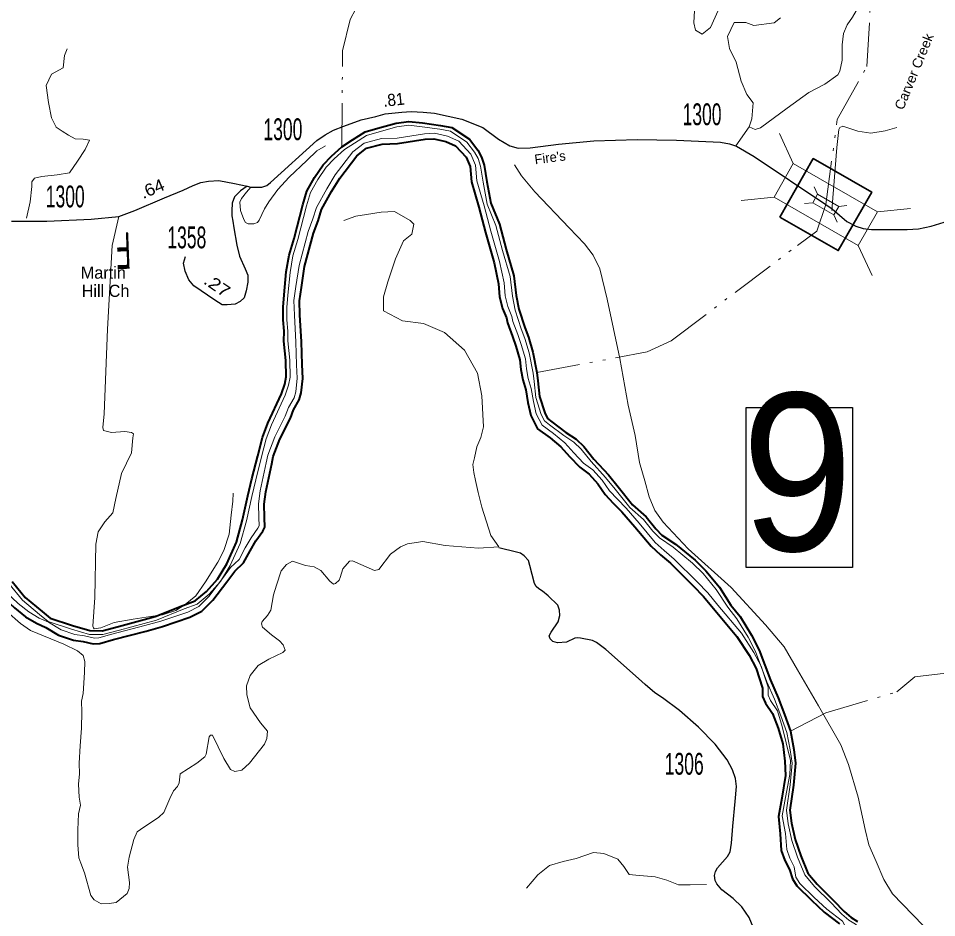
# Model space of a CAD drawing. Extents: x 152815 to 200516, y 146450 to 166891.
# Drawn here: x 168242 to 170136, y 156363 to 158218 of the extents above; entities that cross this region are included whole.
import ezdxf
from ezdxf.enums import TextEntityAlignment as Align

# ---------------------------------------------------------------- set-up
doc = ezdxf.new("R2010")
doc.units = 0
doc.header["$LTSCALE"] = 18
doc.linetypes.add('DASH_DOUBLE_DOT', pattern=[9.2, 5, -1.2, 0.3, -1.2, 0.3, -1.2])
doc.linetypes.add('LONG_DASHED', pattern=[7.5, 6, -1.5])
for name, color, linetype in [('11', 7, 'Continuous'), ('17', 7, 'Continuous'), ('21', 7, 'Continuous')]:
    doc.layers.add(name, color=color, linetype=linetype)
for name, color, linetype, lineweight in [('22', 7, 'Continuous', 25), ('31', 7, 'Continuous', 25), ('32', 7, 'Continuous', 25), ('35', 7, 'Continuous', 13), ('50', 7, 'Continuous', 13), ('59', 7, 'DASH_DOUBLE_DOT', 13), ('60', 7, 'Continuous', 40), ('61', 7, 'Continuous', 13), ('8', 7, 'Continuous', 25)]:
    doc.layers.add(name, color=color, linetype=linetype, lineweight=lineweight)

msp = doc.modelspace()

# ---------------------------------------------------------------- linework, layer by layer
at = {"layer": '31', "lineweight": 35}
msp.add_lwpolyline([(169812.36, 157808.13), (169881.33, 157928.77), (170002.07, 157859.75), (169933.09, 157739.1)], close=True, dxfattribs=at)
at = {"layer": '31'}
msp.add_lwpolyline([(169742.77, 157415.68), (169962.03, 157415.68), (169962.03, 157085.17), (169742.77, 157085.17)], close=True, dxfattribs=at)
at = {"layer": '32'}
for points in [[(168714.06, 157871.91), (168721.79, 157869.75), (168734.97, 157869.8), (168744.15, 157870), (168754.34, 157873.47), (168762.49, 157879.18), (168857.6, 157965.78), (168874.92, 157977.4), (168891.81, 157987.28), (168913.45, 157995.63), (168949.15, 158008.31), (168979.14, 158015.73), (168998.61, 158020.68), (169033.08, 158024.39), (169052.25, 158025.63), (169076.67, 158024.7), (169100.2, 158022.07), (169156.86, 158010.03), (169200.28, 157992.49), (169232.16, 157968.72), (169255.96, 157955.11), (169272.96, 157950.16), (169297.69, 157951.09), (169356.21, 157958.44), (169428.77, 157964.96), (169518.42, 157967.82), (169599.71, 157966.86), (169690.13, 157962.84), (169708.99, 157959.44), (169722.9, 157954.18), (169759.38, 157932.84), (169907.36, 157833.92)], [(168227.76, 157799.44), (168300.73, 157799.64), (168392.53, 157804.01), (168449.22, 157809.26), (168482.68, 157821.81), (168543.89, 157847.79), (168582.22, 157863.87), (168602.62, 157873.15), (168618.7, 157879.34), (168634.15, 157881.81), (168655.79, 157883.67), (168687.94, 157877.48), (168714.06, 157871.91)], [(168714.06, 157871.91), (168700.3, 157862.02), (168687.79, 157849.96), (168682.99, 157836.66), (168682.22, 157820.88), (168682.53, 157810.68), (168684.38, 157799.54), (168686.7, 157785.94), (168692.89, 157750.06), (168698.45, 157727.17), (168710.2, 157701.19), (168715.14, 157688.2), (168715.14, 157673.98), (168712.05, 157656.04), (168707.72, 157641.81), (168699.69, 157633.77), (168689.18, 157628.2), (168673.1, 157626.97), (168662.59, 157626.97), (168647.14, 157636.86), (168603.86, 157666.55), (168593.97, 157678.92), (168585.93, 157696.24), (168582.84, 157712.95), (168586.55, 157726.55)], [(169907.36, 157833.92), (169920.45, 157824.97), (169950.57, 157799.23), (169969.43, 157789.34), (169984.27, 157784.7), (170001.27, 157782.53), (170074.99, 157782.53), (170098.18, 157784.08), (170124.77, 157789.08), (170151.31, 157797.85)], [(169757.2, 156343.84), (169749.25, 156363.42), (169734.37, 156385.24), (169716.02, 156402.57), (169692.99, 156420.36), (169682.39, 156432.8), (169679.13, 156439.73), (169677.85, 156450.12), (169679.54, 156458.7), (169683.82, 156466.25), (169704.81, 156489.5), (169710.32, 156499.09), (169712.56, 156516.83), (169715.41, 156551.83), (169720.71, 156603.02), (169723.16, 156634.02), (169721.32, 156649.93), (169715.21, 156667.88), (169703.79, 156688.76), (169678.93, 156721.19), (169645.09, 156756.35), (169605.51, 156790.61), (169570.45, 156816.92), (169554.75, 156826.71), (169534.53, 156844.34), (169521.08, 156856.78), (169453.61, 156916.57), (169434.25, 156930.85), (169425.89, 156935.13), (169401.18, 156939.7), (169395.68, 156940.52), (169389.57, 156939.5), (169372.24, 156931.14), (169354.1, 156930.32), (169344.31, 156932.77), (169338.61, 156938.28), (169336.77, 156944.8), (169340.85, 156952.35), (169355.32, 156973.15), (169358.99, 156986.61), (169357.97, 156997.63), (169354.71, 157007.62), (169334.53, 157027.28), (169323.12, 157036.25), (169315.17, 157041.56), (169310.27, 157046.04), (169306.4, 157052.57), (169297.23, 157089.85), (169293.97, 157100.05), (169285.41, 157109.43), (169277.66, 157114.73), (169269.71, 157117.18), (169232.82, 157126.16)]]:
    msp.add_lwpolyline(points, dxfattribs=at)
at = {"layer": '35'}
msp.add_line((169748.96, 157994.11), (169721.48, 157955.07), dxfattribs=at)
for points in [[(169748.96, 157994.11), (169761.45, 157988.66), (169772.41, 157992.03), (169827.33, 158032.91), (169872.36, 158064.79), (169905.6, 158082.11), (169932.18, 158101.17), (169936.14, 158109.08), (169940.98, 158131.38), (169940.92, 158162.97), (169943.7, 158186.51), (169951.07, 158204.75), (169962.58, 158220.51), (169970.24, 158233.16), (169972.68, 158250.3), (169964.43, 158302.05), (169944.67, 158362.83), (169935.2, 158374.22), (169908.08, 158387.56), (169883.35, 158395.26), (169872.35, 158405.48), (169867.21, 158412.78)], [(169637.15, 158246.2), (169635.07, 158208.79), (169638.53, 158193.55), (169652.38, 158185.24), (169669.69, 158199.09), (169691.55, 158247.5)], [(169813.69, 158219.18), (169800.53, 158208.79), (169758.99, 158203.25), (169742.38, 158209.48), (169718.15, 158209.48), (169704.35, 158180.65), (169708.46, 158155.45), (169722.68, 158127.77), (169732.41, 158088.5), (169744.25, 158060.76), (169757.61, 158043.93), (169754.8, 158010.78), (169748.96, 157994.11)], [(168259.01, 157805.91), (168266.39, 157839.35), (168270.03, 157870.86), (168270.03, 157880.86), (168275.18, 157888.35), (168290.71, 157892.08), (168322.37, 157895.43), (168347.45, 157899.48), (168364.23, 157923.53), (168380.18, 157947.36), (168388.63, 157966.39), (168375.95, 157968.5), (168359.05, 157969.56), (168345.32, 157976.96), (168332.64, 157985.42), (168319.99, 157993.41), (168310.45, 158012.9), (168304.11, 158044.61), (168299.89, 158079.5), (168310.45, 158102.76), (168334.77, 158116.13), (168337.64, 158141.26), (168343.17, 158155.02)], [(169919.92, 157821.9), (169930.34, 157951.25), (169934.29, 157988.36), (169936.09, 157993.12), (169942.54, 157995.79), (169973.62, 157985.56), (169999.83, 157981.43), (170029.41, 157985.64), (170054.05, 157993.13)], [(168721.79, 157869.75), (168712.52, 157859.23), (168702.31, 157846.55), (168699.22, 157838.82), (168700.15, 157821.5), (168706.95, 157803.26), (168710.66, 157797.07), (168715.92, 157794.29), (168727.66, 157793.98), (168735.39, 157797.07), (168739.1, 157802.02), (168749.92, 157824.9), (168758.88, 157839.75), (168777.43, 157864.8), (168800.62, 157890.16), (168837.25, 157924.49), (168857.65, 157944.6), (168875.27, 157955.11)], [(169265.23, 157915.92), (169279.86, 157893.23), (169307.59, 157860.28), (169378.07, 157786.08), (169409.99, 157753.04), (169427.4, 157729.49), (169441.13, 157701.23), (169456.66, 157638.93), (169482.57, 157516.45), (169499.92, 157420.13), (169513.94, 157357.46), (169523.42, 157302.09), (169534.34, 157263.88), (169543.27, 157230.91), (169554.8, 157203.08), (169571.61, 157179.15), (169623.68, 157124.11), (169712.14, 157044.35), (169783.16, 156967.34), (169821.53, 156921.78), (169849.26, 156874.43), (169891.95, 156800.39), (169938.6, 156719.87), (169953.77, 156679.17), (169973.9, 156611.59), (169988.54, 156544.91), (169996.2, 156513.57), (170010.8, 156478.88), (170026.94, 156441.77), (170044.64, 156412.22), (170108.05, 156347.14)], [(168913.4, 157801.33), (168937.88, 157809.88), (168960.45, 157813.41), (168990.57, 157817.88), (169017.75, 157819.45), (169050.17, 157801.12), (169057.86, 157793.76), (169053.41, 157772.65), (169036.76, 157758.94), (169019.84, 157721.73), (169003.8, 157674.48), (168994.98, 157643.59), (168994.98, 157614.91), (169034.66, 157593.95), (169077.66, 157588.44), (169120.66, 157569.68), (169162.55, 157533.28), (169189.01, 157485.85), (169197.83, 157439.52), (169201.13, 157375.76), (169195.62, 157353.7), (169187.64, 157334.41), (169182.63, 157311.3), (169179.08, 157297.88), (169181.29, 157281.33), (169185.18, 157264.55), (169190.2, 157239.77), (169197.83, 157209.63), (169216.57, 157151.39), (169232.98, 157128.02)], [(168449.22, 157809.26), (168435.69, 157749.45), (168426.3, 157576.89), (168419.27, 157402.53), (168416.49, 157374.21), (168417.67, 157368.19), (168434.31, 157364.1), (168462.04, 157365.94), (168475.49, 157363.67), (168479.74, 157361.19), (168478.43, 157352.49), (168475.4, 157321.76), (168455.19, 157279.27), (168443.57, 157227.47), (168437.23, 157197.87), (168420.67, 157179.24), (168406.57, 157159.13), (168402.05, 157133.63), (168399.93, 157023.71), (168395.63, 156964.62), (168396.86, 156960.99), (168398.71, 156958.56), (168412.35, 156960.68), (168439.47, 156972.13), (168479.2, 156978.92), (168514.49, 156984.21), (168539.76, 156988.09), (168566.63, 156996.75), (168586.47, 157008.74), (168608.12, 157026.7), (168628.21, 157055.88), (168653.82, 157096.55), (168665.7, 157120.3), (168676.69, 157154.47), (168680.97, 157193.17), (168684.26, 157222.29), (168685.19, 157238.67)], [(169232.98, 157128.02), (169190.94, 157125.51), (169122.66, 157130.49), (169076.25, 157138.79), (169044.57, 157134.23), (169029.94, 157127.73), (169009.84, 157112.54), (168985.41, 157081.04), (168976.57, 157079.22), (168931.49, 157098.93), (168925.08, 157098.26), (168911.36, 157082.54), (168905.61, 157065.06), (168903.7, 157059.51), (168896.15, 157052.06), (168891.83, 157050.95), (168884.26, 157057.5), (168866.2, 157079.06), (168852.27, 157086.94), (168834.53, 157089.7), (168807.71, 157098.23), (168795.27, 157091.29), (168783.92, 157078.72), (168774.52, 157048.92), (168768.42, 157029.05), (168763.18, 156997.17), (168755.66, 156986.12), (168744.91, 156973.95), (168743.42, 156969.18), (168745.88, 156962.33), (168764.45, 156946.36), (168780.89, 156934.03), (168788.23, 156925.88), (168792.2, 156915.01), (168787.61, 156910.3), (168758.94, 156896.49), (168736.98, 156883.34), (168720.27, 156862.88), (168712.63, 156841.04), (168713.27, 156823.03), (168720.31, 156795.7), (168741.59, 156765.28), (168755.93, 156747.79), (168754.42, 156732.63), (168750.08, 156720.72), (168718.71, 156682.17), (168703.22, 156667.69), (168688.56, 156664.39), (168679.76, 156668.96), (168665.71, 156691.24), (168642.5, 156739.69), (168638.3, 156739.78), (168635.82, 156735.83), (168629.71, 156700.36), (168626.7, 156695.23), (168610.24, 156681.96), (168576.1, 156659.86), (168573.93, 156641.51), (168570.57, 156633.58), (168562.4, 156624.95), (168554.47, 156608.72), (168542.3, 156580.17), (168531.6, 156570.39), (168493.8, 156544.77), (168487.4, 156540.1), (168480.68, 156524.24), (168470.96, 156488.04), (168467.24, 156467.33), (168471.19, 156435.66), (168470.65, 156423.67), (168466.64, 156413.36), (168444.16, 156394.22), (168429.82, 156392.11), (168413.32, 156391.64), (168398.7, 156400.34), (168391.38, 156409.28), (168378.53, 156455.53), (168370.94, 156475.67), (168367.27, 156486.94), (168365.21, 156513.78), (168364.53, 156544.18), (168366.1, 156577.34), (168370.06, 156595.25), (168367.89, 156611.69), (168366.44, 156638.51), (168368.16, 156659.67), (168367.31, 156681.68), (168369.74, 156717.62), (168372.18, 156754.36), (168373.05, 156787.53), (168372.2, 156809.54), (168375.83, 156825.86), (168378.9, 156868.99), (168379.15, 156891.37), (168376.11, 156904.23), (168364.51, 156913.66), (168335.9, 156927.44), (168267.28, 156955.22), (168246.58, 156969.63), (168218.49, 156994.59)], [(169661.24, 156431.57), (169627.64, 156431.05), (169603.85, 156430.73), (169579.56, 156440.82), (169555.5, 156447.71), (169515.48, 156450.92), (169502.11, 156452.39), (169490.85, 156468.61), (169478.66, 156484.05), (169449.41, 156495.84), (169428.05, 156497.47), (169392.41, 156485), (169365.59, 156478.74), (169337.24, 156470.92), (169313.45, 156451.41), (169290, 156423.89)]]:
    msp.add_lwpolyline(points, dxfattribs=at)
at = {"layer": '50'}
for p, q in [((169840.25, 157918.3), (169811.86, 157980.17)), ((169800.55, 157848.85), (169732.82, 157841.92)), ((170081.6, 157825.96), (170013.88, 157819.03)), ((170002.56, 157687.71), (169974.17, 157749.58))]:
    msp.add_line(p, q, dxfattribs=at)
at = {"layer": '50', "linetype": 'LONG_DASHED'}
for p, q in [((169890.47, 157855.03), (169883.38, 157870.5)), ((169880.55, 157837.67), (169863.62, 157835.93)), ((169950.81, 157831.94), (169933.88, 157830.21)), ((169931.05, 157797.38), (169923.95, 157812.85))]:
    msp.add_line(p, q, dxfattribs=at)
at = {"layer": '50'}
msp.add_lwpolyline([(169800.55, 157848.85), (169974.17, 157749.58), (170013.88, 157819.03), (169840.25, 157918.3)], close=True, dxfattribs=at)
at = {"layer": '50', "linetype": 'LONG_DASHED'}
msp.add_lwpolyline([(169880.55, 157837.67), (169923.95, 157812.85), (169933.88, 157830.21), (169890.47, 157855.03)], close=True, dxfattribs=at)
at = {"layer": '59'}
for points in [[(168909.17, 157952.93), (168910.75, 158150.62), (168926.62, 158215.28), (168960.25, 158280.58), (169031.69, 158338.12), (169149.56, 158410.72), (169235.41, 158502.95), (169249.91, 158540.66), (169266.44, 158672.27), (169266.75, 158730.23), (169244.11, 158787.67), (169253.12, 158921.45), (169262.05, 158949.27), (169426.27, 159085.91), (169572.89, 159226.89), (169616.89, 159294.98), (169635.45, 159363.58), (169639.77, 159505.45), (169747.81, 159741.19), (169749.02, 160029.08)], [(169311.16, 157487.31), (169539, 157530.11), (169588.44, 157553.11), (169848.83, 157749.56), (169888.93, 157779.06), (169907.36, 157833.92), (169930.75, 158009.03), (169991.95, 158118.77), (170009.23, 158422.31), (170092.95, 158629.56), (170152.52, 158652.36)], [(169834.22, 156747.83), (169907.05, 156785.91), (170054.06, 156828.92), (170091.12, 156860.16), (170185.7, 156871.23), (170211.97, 156940.67), (170231.09, 156968.28), (170283.92, 157049.06), (170368.36, 157054.8), (170426.15, 157085.89), (170500.69, 157131.72), (170535.98, 157149.85), (170595.35, 157147.82), (170642.21, 157142.78), (170679.64, 157138.92), (170735.42, 157126.52), (170754.4, 157130.78), (170765.63, 157142.41)]]:
    msp.add_lwpolyline(points, dxfattribs=at)
at = {"layer": '60'}
for points in [[(168909.17, 157952.93), (168931.17, 157967.06), (168957.1, 157983.73), (168983.85, 157991.59), (169021.05, 158002.03), (169047.61, 158005.49), (169075.93, 158002.12), (169112.82, 157996.97), (169136.32, 157992.5), (169172.22, 157968.58), (169189.67, 157946.24), (169197.57, 157931.68), (169203.03, 157914.78), (169208.54, 157881.07), (169216.44, 157836.93), (169234.16, 157793.38), (169248.19, 157741.12), (169263.99, 157686.81), (169268.87, 157646.33), (169274.1, 157618.23), (169286.53, 157580.39), (169293.92, 157560.25), (169303, 157529.67), (169311.16, 157487.31)], [(168396.6, 156928.21), (168410, 156928.74), (168438.36, 156936.96), (168505.69, 156954.39), (168539.17, 156963.71), (168595.84, 156982.96), (168620.89, 156995.65), (168643.44, 157017.98), (168672.39, 157055.79), (168688.54, 157077.85), (168706.57, 157094.68), (168719.98, 157120), (168731.88, 157140.16), (168746.19, 157160.26), (168750.45, 157168.57), (168749.86, 157188.58), (168749.22, 157216.18), (168752.53, 157241.3), (168764.69, 157299.04), (168767.5, 157314.18), (168781.52, 157349.88), (168803.18, 157393.03), (168809.53, 157410.5), (168821.45, 157431.05), (168825.74, 157445.76), (168828.74, 157475.29), (168827.22, 157504.11), (168825.97, 157550.52), (168822.99, 157606.16), (168821.79, 157635.38), (168826.04, 157662.88), (168832.41, 157705.94), (168850.7, 157774.75), (168860.72, 157800.54), (168867.48, 157823.59), (168888.23, 157860.76), (168905.28, 157888.41), (168940.3, 157934.48), (168960.41, 157950.07), (168992.48, 157958.62), (169024.39, 157959.58), (169080.85, 157968.43), (169099.16, 157969.26), (169123.54, 157963.97), (169143.65, 157954.76), (169165.58, 157931.53), (169173.78, 157912.17), (169176.55, 157880.92), (169191.78, 157828.23), (169205.51, 157775.97), (169223.15, 157713.63), (169232.27, 157670.66), (169234.42, 157643.43), (169240.54, 157619.71), (169248.74, 157599.95), (169250.63, 157589.92), (169261.26, 157561.71), (169267.96, 157541.98), (169276.48, 157513.82), (169278.38, 157493.78), (169282.34, 157472.51), (169288.42, 157451.6), (169292.99, 157425.51), (169299.34, 157398.59), (169313.08, 157371.12), (169338.7, 157352.61), (169361.22, 157334.16), (169378.91, 157314.21), (169399.96, 157292.19), (169419.17, 157278.2), (169436.86, 157258.25), (169452.1, 157235.95), (169469.13, 157218.01), (169486.86, 157200.06), (169513.63, 157169.13)], [(168229.24, 157056.35), (168256.38, 157023.82), (168291.07, 156994.32), (168307.5, 156981.19), (168354.17, 156965.85), (168389.84, 156955.14), (168415.13, 156955.03), (168449, 156963.94), (168524.59, 156984.4), (168581.24, 157007.25), (168606.82, 157016.73), (168630, 157035.85), (168652.61, 157061.39), (168672.05, 157092.98), (168692.25, 157137.76), (168704.67, 157183.49), (168715.67, 157233.25), (168723.88, 157268.28), (168736.14, 157315.61), (168745.8, 157353.41), (168756.79, 157382.77), (168784.91, 157443.39), (168791.51, 157463.24), (168794.62, 157478.78), (168794, 157512.38), (168789.72, 157552.45), (168790.02, 157572.44), (168788.2, 157596.07), (168788.23, 157622.06), (168790.04, 157647.62), (168794.6, 157695.11), (168800.7, 157729.77), (168811.09, 157763.95), (168828.8, 157833.57), (168837.27, 157861.79), (168853.12, 157889.46), (168870.85, 157915.9), (168888.2, 157933.54), (168909.17, 157952.93)], [(169311.16, 157487.31), (169313.69, 157470.28), (169317.03, 157437.82), (169327.74, 157404.01), (169333.51, 157392.7), (169342.38, 157386.12), (169371.32, 157363.95), (169392.63, 157349.92), (169408.52, 157334.8), (169429.18, 157308.79), (169459.11, 157276.2), (169479.21, 157251.8), (169508.76, 157214.81), (169537.14, 157189.85), (169556.64, 157165.46), (169569.47, 157152.4), (169597.18, 157133.45), (169637.7, 157100.24), (169659.94, 157078.2), (169687.76, 157044.84), (169711.51, 157007.97), (169730.41, 156984), (169754.13, 156945.53), (169769.71, 156915.23), (169793.14, 156852.77), (169809, 156816.46), (169821.8, 156782.21), (169834.22, 156747.83)], [(168128.58, 157214.74), (168142.37, 157174.87), (168163.37, 157125.66), (168190.18, 157062.34), (168206.97, 157027.61), (168234.34, 157001.87), (168256.97, 156983.82), (168279.79, 156970.56), (168298.71, 156961.78), (168325.18, 156946.05), (168355.96, 156935.83), (168376.1, 156933.02), (168396.6, 156928.21)], [(169513.63, 157169.13), (169546.91, 157129.27), (169566.15, 157111.68), (169587.09, 157094.07), (169634.03, 157047.53), (169655.38, 157025.51), (169675.57, 157000.7), (169723.98, 156942.94), (169749.3, 156904.44), (169763.64, 156877.36), (169776.72, 156836.71), (169777.07, 156819.51), (169782.78, 156805.4), (169797.45, 156784.31), (169809.03, 156754.08), (169818.78, 156721.89), (169822.75, 156686.22), (169823.95, 156656.21), (169816.71, 156609.97), (169809.65, 156572.12), (169813.02, 156536.07), (169815.42, 156501.63), (169822.5, 156481.09), (169832.23, 156462.9)], [(169834.22, 156747.83), (169841.04, 156710.25), (169844.66, 156681.78), (169840.74, 156636.68), (169833.1, 156584.85), (169836.75, 156557.98), (169843.77, 156524.25), (169855.68, 156490.42), (169870.26, 156455.34), (169889.2, 156432.56), (169923.4, 156398.68), (169945.03, 156375.85), (169959.28, 156363.56), (169972.41, 156355.3)], [(169832.23, 156462.9), (169838.33, 156443.59), (169847.43, 156428.61), (169877.62, 156399.2), (169904.11, 156374.28), (169935.82, 156350.44)]]:
    msp.add_lwpolyline(points, dxfattribs=at)
at = {"layer": '61'}
for points in [[(168914.56, 157947.1), (168935.39, 157960.48), (168960.38, 157976.55), (168986.01, 157984.07), (169022.62, 157994.35), (169047.65, 157997.61), (169074.93, 157994.37), (169111.55, 157989.26), (169133.3, 157985.12), (169166.84, 157962.78), (169183.11, 157941.94), (169190.35, 157928.59), (169195.41, 157912.93), (169200.84, 157879.75), (169208.89, 157834.74), (169226.73, 157790.89), (169240.67, 157739.01), (169256.31, 157685.24), (169261.14, 157645.15), (169266.51, 157616.29), (169279.14, 157577.83), (169286.49, 157557.79), (169295.39, 157527.82), (169303.49, 157485.83)], [(168399.33, 156939.84), (168408.14, 156940.19), (168435.31, 156948.07), (168502.7, 156965.51), (168535.77, 156974.72), (168591.37, 156993.6), (168614.07, 157005.1), (168634.77, 157025.61), (168663.18, 157062.69), (168679.88, 157085.53), (168697.3, 157101.78), (168709.93, 157125.63), (168722.22, 157146.43), (168736.32, 157166.26), (168738.86, 157171.19), (168738.35, 157188.27), (168737.69, 157216.8), (168741.17, 157243.25), (168753.4, 157301.28), (168756.38, 157317.36), (168770.99, 157354.58), (168792.59, 157397.6), (168799.06, 157415.39), (168810.79, 157435.62), (168814.4, 157447.97), (168817.2, 157475.57), (168815.72, 157503.65), (168814.46, 157550.06), (168811.49, 157605.62), (168810.23, 157636.03), (168814.66, 157664.61), (168821.12, 157708.27), (168839.73, 157778.32), (168849.81, 157804.25), (168856.8, 157828.08), (168878.3, 157866.59), (168895.78, 157894.93), (168932.05, 157942.66), (168955.2, 157960.6), (168990.8, 157970.09), (169023.32, 157971.06), (169079.69, 157979.9), (169100.14, 157980.83), (169127.2, 157974.96), (169150.49, 157964.3), (169175.37, 157937.92), (169185.09, 157914.99), (169187.92, 157883.05), (169202.88, 157831.29), (169216.62, 157779), (169234.33, 157716.4), (169243.69, 157672.32), (169245.82, 157645.33), (169251.48, 157623.37), (169259.83, 157603.26), (169261.76, 157593.04), (169272.1, 157565.59), (169278.92, 157545.5), (169287.84, 157516.05), (169289.79, 157495.39), (169293.56, 157475.18), (169299.65, 157454.2), (169304.27, 157427.83), (169310.24, 157402.54), (169322.12, 157378.8), (169345.73, 157361.74), (169369.22, 157342.48), (169387.38, 157322.01), (169407.57, 157300.89), (169426.95, 157286.78), (169445.95, 157265.35), (169461.09, 157243.21), (169477.4, 157226.02), (169495.32, 157207.88), (169522.34, 157176.66)], [(168222.35, 157052.22), (168250.71, 157018.21), (168286.02, 156988.2), (168303.66, 156974.1), (168351.79, 156958.28), (168388.66, 156947.2), (168416.14, 156947.08), (168451.05, 156956.27), (168527.12, 156976.86), (168584.1, 156999.84), (168610.84, 157009.75), (168635.53, 157030.12), (168659.01, 157056.64), (168679.07, 157089.25), (168699.74, 157135.07), (168712.38, 157181.59), (168723.41, 157231.49), (168731.59, 157266.38), (168743.82, 157313.64), (168753.38, 157351.02), (168764.12, 157379.71), (168792.3, 157440.45), (168799.2, 157461.21), (168802.57, 157478.06), (168801.93, 157512.88), (168797.66, 157552.82), (168797.96, 157572.68), (168796.14, 157596.37), (168796.16, 157621.78), (168797.95, 157646.96), (168802.47, 157694.04), (168808.44, 157727.92), (168818.74, 157761.82), (168836.45, 157831.45), (168844.61, 157858.64), (168859.87, 157885.27), (168877.03, 157910.86), (168893.73, 157927.84), (168914.56, 157947.1)], [(169303.49, 157485.83), (169305.94, 157469.3), (169309.35, 157436.22), (169320.49, 157401.04), (169327.39, 157387.52), (169337.67, 157379.89), (169366.79, 157357.58), (169387.75, 157343.78), (169402.74, 157329.52), (169423.24, 157303.72), (169453.22, 157271.07), (169473.15, 157246.88), (169503.08, 157209.4), (169531.47, 157184.43), (169550.79, 157160.27), (169564.44, 157146.39), (169592.49, 157127.19), (169632.46, 157094.43), (169654.18, 157072.91), (169681.45, 157040.21), (169705.14, 157003.43), (169724, 156979.52), (169747.32, 156941.69), (169762.56, 156912.06), (169785.9, 156849.83), (169801.76, 156813.53), (169814.47, 156779.52), (169826.87, 156745.18)], [(168139.81, 157218.82), (168153.52, 157179.17), (168174.36, 157130.34), (168201.06, 157067.27), (168216.76, 157034.8), (168242.17, 157010.9), (168263.73, 156993.7), (168285.32, 156981.16), (168304.29, 156972.36), (168330.17, 156956.98), (168358.69, 156947.51), (168378.29, 156944.78), (168399.33, 156939.84)], [(169522.34, 157176.66), (169555.25, 157137.24), (169573.74, 157120.34), (169594.86, 157102.57), (169642.22, 157055.62), (169663.99, 157033.16), (169684.44, 157008.04), (169733.24, 156949.82), (169759.21, 156910.31), (169774.29, 156881.85), (169788.19, 156838.63), (169788.53, 156821.86), (169792.97, 156810.91), (169807.7, 156789.73), (169817.1, 156757.55), (169825.76, 156724.05), (169834.24, 156687.09), (169833.42, 156658.22), (169824.33, 156611.06), (169817.39, 156573.08), (169824.49, 156537.01), (169826.79, 156503.95), (169833.08, 156485.71), (169842.38, 156468.33)], [(169826.87, 156745.18), (169834.1, 156709.18), (169837.6, 156681.64), (169833.77, 156637.49), (169826.01, 156584.89), (169829.83, 156556.79), (169836.99, 156522.36), (169849.12, 156487.9), (169864.19, 156451.66), (169884.01, 156427.81), (169918.38, 156393.77), (169940.18, 156370.76), (169955.09, 156357.9), (169968.2, 156349.65), (169970.34, 156347.78)], [(169842.38, 156468.33), (169845.72, 156446.94), (169853.78, 156433.66), (169883.19, 156405.02), (169909.31, 156380.45), (169941.73, 156356.07), (169946.43, 156347.4)]]:
    msp.add_lwpolyline(points, dxfattribs=at)

# ---------------------------------------------------------------- texts
at = {"layer": '11'}
msp.add_text("Fire's", height=20, rotation=7.533, dxfattribs=at).set_placement((169339.96, 157920.98), align=Align.CENTER)
at = {"layer": '17'}
for s, rotation, width, p in [('.81', 6.146, 0.95, (169017.72, 158037.82)), ('.64', 22.999, 1.1, (168522.91, 157855.18)), ('.27', 325.548, 1.2, (168645.12, 157656.44))]:
    msp.add_text(s, height=25, rotation=rotation, dxfattribs=dict(at, width=width)).set_placement(p, align=Align.CENTER)
at = {"layer": '21', "width": 1.05}
msp.add_text('Carver Creek', height=20, rotation=67.633, dxfattribs=at).set_placement((170098.47, 158104.44), align=Align.CENTER)
at = {"layer": '22', "width": 0.5}
msp.add_text('F', height=75, rotation=182.232, dxfattribs=at).set_placement((168457.43, 157776.06), align=Align.CENTER)
at = {"layer": '22'}
for s, p in [('Martin ', (168422.02, 157680.99)), ('Hill Ch', (168422.03, 157643.49))]:
    msp.add_text(s, height=25, dxfattribs=at).set_placement(p, align=Align.CENTER)
at = {"layer": '31', "width": 0.95}
msp.add_text('9', height=325, dxfattribs=at).set_placement((169733.66, 157119.91))
at = {"layer": '8', "width": 0.6}
for s, p in [('1300', (169652.08, 157997.56)), ('1300', (168787.75, 157966.64)), ('1300', (168338.9, 157828.08)), ('1358', (168589.64, 157743.67)), ('1306', (169615.29, 156658.12))]:
    msp.add_text(s, height=45, dxfattribs=at).set_placement(p, align=Align.CENTER)

doc.saveas('drawing.dxf')
